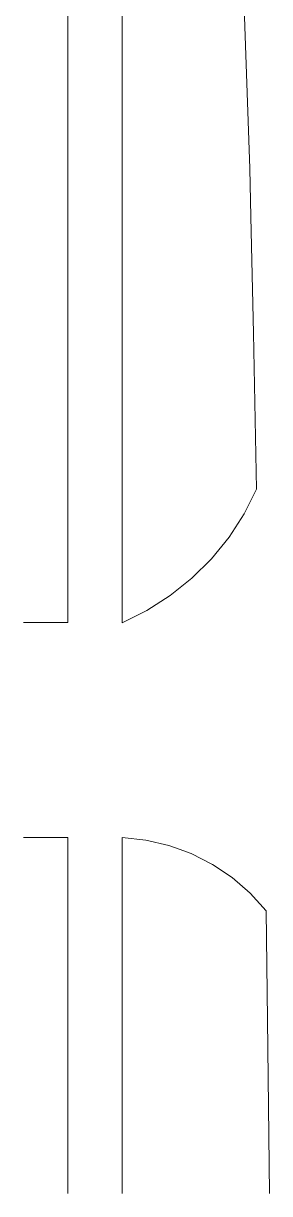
# Model space of a CAD drawing. Header units: inches. Extents: x -4830 to -242, y 9551 to 12925.
# Drawn here: x -4830 to -4557, y 9706 to 11004 of the extents above; entities that cross this region are included whole.
import ezdxf

# ---------------------------------------------------------------- set-up
doc = ezdxf.new("R2010")
doc.units = ezdxf.units.IN
doc.header["$MEASUREMENT"] = 0
doc.layers.add('0-1', color=7, linetype='Continuous', lineweight=5)
doc.layers.add('C-TOPO', color=7, linetype='Continuous', lineweight=9)

# ---------------------------------------------------------------- blocks, each defined once
blk = doc.blocks.new('CTR  - Topography_rvt-1-FLOOR PLAN - 2ND FLOOR')
at = {"layer": 'C-TOPO'}
for p, q in [((-4720.4, 11159), (-4720.4, 10946.9)), ((-4720.4, 10946.9), (-4720.4, 11159)), ((-4578.5, 10842.8), (-4587.4, 11099.4)), ((-4587.4, 11099.4), (-4578.5, 10842.8)), ((-4780.4, 10878.1), (-4780.4, 11075.9)), ((-4780.4, 11075.9), (-4780.4, 10878.1)), ((-4720.4, 10946.9), (-4720.4, 10669.9)), ((-4720.4, 10669.9), (-4720.4, 10946.9)), ((-4780.4, 10619.8), (-4780.4, 10878.1)), ((-4780.4, 10878.1), (-4780.4, 10619.8)), ((-4577.4, 10789.2), (-4578.5, 10842.8)), ((-4578.5, 10842.8), (-4577.4, 10789.2)), ((-4574.6, 10660.5), (-4577.4, 10789.2)), ((-4577.4, 10789.2), (-4574.6, 10660.5)), ((-4720.4, 10669.9), (-4720.4, 10391.6)), ((-4720.4, 10391.6), (-4720.4, 10669.9)), ((-4571, 10487.3), (-4574.6, 10660.5)), ((-4574.6, 10660.5), (-4571, 10487.3)), ((-4780.4, 10339.4), (-4780.4, 10619.8)), ((-4780.4, 10619.8), (-4780.4, 10339.4)), ((-4584.9, 10459.9), (-4571, 10487.3)), ((-4571, 10487.3), (-4584.9, 10459.9)), ((-4601.6, 10434.1), (-4584.9, 10459.9)), ((-4584.9, 10459.9), (-4601.6, 10434.1)), ((-4621, 10410.2), (-4601.6, 10434.1)), ((-4601.6, 10434.1), (-4621, 10410.2)), ((-4642.8, 10388.5), (-4621, 10410.2)), ((-4621, 10410.2), (-4642.8, 10388.5)), ((-4720.4, 10391.6), (-4720.4, 10339.2)), ((-4720.4, 10339.2), (-4720.4, 10391.6)), ((-4666.9, 10369.3), (-4642.8, 10388.5)), ((-4642.8, 10388.5), (-4666.9, 10369.3)), ((-4692.8, 10352.8), (-4666.9, 10369.3)), ((-4666.9, 10369.3), (-4692.8, 10352.8)), ((-4720.4, 10339.2), (-4692.8, 10352.8)), ((-4692.8, 10352.8), (-4720.4, 10339.2)), ((-4829.9, 10339.4), (-4780.4, 10339.4)), ((-4780.4, 10339.4), (-4829.9, 10339.4)), ((-4780.4, 10101.1), (-4829.9, 10101.1)), ((-4780.4, 10101.1), (-4829.9, 10101.1)), ((-4780.4, 10101.1), (-4780.4, 9859.8)), ((-4780.4, 10101.1), (-4780.4, 9859.8)), ((-4694.1, 10098.2), (-4720.4, 10101)), ((-4720.4, 10101), (-4720.4, 9862.1)), ((-4720.4, 9862.1), (-4720.4, 10101)), ((-4720.4, 10101), (-4694.1, 10098.2)), ((-4668.4, 10092.2), (-4694.1, 10098.2)), ((-4694.1, 10098.2), (-4668.4, 10092.2)), ((-4657.1, 10088.2), (-4668.4, 10092.2)), ((-4668.4, 10092.2), (-4657.1, 10088.2)), ((-4643.5, 10083.2), (-4657.1, 10088.2)), ((-4657.1, 10088.2), (-4643.5, 10083.2)), ((-4620, 10071.2), (-4643.5, 10083.2)), ((-4643.5, 10083.2), (-4620, 10071.2)), ((-4598.1, 10056.5), (-4620, 10071.2)), ((-4620, 10071.2), (-4598.1, 10056.5)), ((-4578.1, 10039.2), (-4598.1, 10056.5)), ((-4598.1, 10056.5), (-4578.1, 10039.2)), ((-4560.4, 10019.6), (-4578.1, 10039.2)), ((-4578.1, 10039.2), (-4560.4, 10019.6)), ((-4558.9, 9899.3), (-4560.4, 10019.6)), ((-4560.4, 10019.6), (-4558.9, 9899.3)), ((-4556.6, 9706.1), (-4558.9, 9899.3)), ((-4558.9, 9899.3), (-4556.6, 9706.1)), ((-4780.4, 9841.4), (-4780.4, 9859.8)), ((-4780.4, 9859.8), (-4780.4, 9841.4)), ((-4720.4, 9862.1), (-4720.4, 9860.9)), ((-4720.4, 9860.9), (-4720.4, 9862.1)), ((-4720.4, 9860.9), (-4720.4, 9706.1)), ((-4720.4, 9706.1), (-4720.4, 9860.9)), ((-4780.4, 9706.1), (-4780.4, 9841.4)), ((-4780.4, 9841.4), (-4780.4, 9706.1))]:
    blk.add_line(p, q, dxfattribs=at)

msp = doc.modelspace()

# ---------------------------------------------------------------- block references
at = {"layer": '0-1'}
msp.add_blockref('CTR  - Topography_rvt-1-FLOOR PLAN - 2ND FLOOR', (0, 0), dxfattribs=at)

doc.saveas('drawing.dxf')
